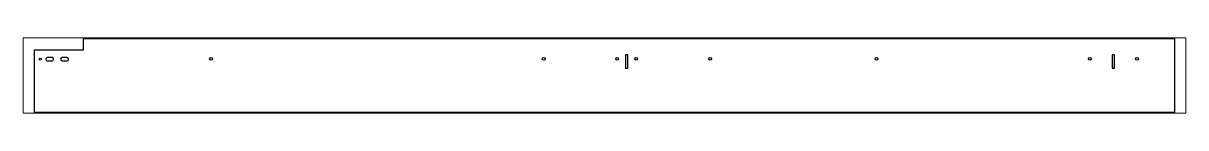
# Paper-space layout 'Layout1' of a CAD drawing. Header units: millimetres. Extents: x 0 to 257, y 89 to 106.
# The model-space entities are those that its viewports show. They can reach past a viewport. Long polylines and large blocks are cut down to what shows.
import ezdxf

# ---------------------------------------------------------------- set-up
doc = ezdxf.new("R2010")
doc.units = ezdxf.units.MM
doc.header["$LTSCALE"] = 25
doc.layers.add('3_Pezzi', color=7, linetype='Continuous')
doc.layers.add('5_Bulloni', color=7, linetype='Continuous')

msp = doc.modelspace()

# ---------------------------------------------------------------- linework, layer by layer
at = {"layer": '3_Pezzi', "color": 3, "linetype": 'Continuous'}
for p, q in [((155.6, 117.9), (3631, 118)), ((155.6, 82), (155.6, 117.9)), ((3631, 118), (3631, -118)), ((0, -118), (0, 82)), ((0, 82), (155.6, 82)), ((1890.2, 65.5), (1882.2, 65.5)), ((1882.2, 65.5), (1882.2, 23.5)), ((1890.2, 23.5), (1890.2, 65.5)), ((3440.7, 65.5), (3432.7, 65.5)), ((3432.7, 65.5), (3432.7, 23.5)), ((3440.7, 23.5), (3440.7, 65.5)), ((1882.2, 23.5), (1890.2, 23.5)), ((3432.7, 23.5), (3440.7, 23.5)), ((3631, -118), (0, -118))]:
    msp.add_line(p, q, dxfattribs=at)
at = {"layer": '5_Bulloni', "color": 4, "linetype": 'Continuous'}
for p, q in [((55.3, 57.3), (40.8, 57.3)), ((40.8, 46.8), (55.3, 46.8)), ((102.6, 57.3), (88.1, 57.3)), ((88.1, 46.8), (102.6, 46.8))]:
    msp.add_line(p, q, dxfattribs=at)
at = {"layer": '5_Bulloni', "color": 2, "linetype": 'Continuous'}
for centre, radius in [((18.1, 52), 3.25), ((561.9, 53.2), 4.5), ((561.9, 53.2), 4.5), ((1621.9, 53.2), 4.5), ((1621.9, 53.2), 4.5), ((1856.1, 53.2), 4.5), ((1856.1, 53.2), 4.5), ((1916.1, 53.2), 4.5), ((1916.1, 53.2), 4.5), ((2151.9, 53.2), 4.5), ((2151.9, 53.2), 4.5), ((2681.9, 53.2), 4.5), ((2681.9, 53.2), 4.5), ((3361.9, 53.1), 4.5), ((3361.9, 53.1), 4.5), ((3511.9, 53.1), 4.5), ((3511.9, 53.1), 4.5)]:
    msp.add_circle(centre, radius, dxfattribs=at)
at = {"layer": '5_Bulloni', "color": 4, "linetype": 'Continuous'}
for centre, start, end in [((40.8, 52), 90, 270), ((55.3, 52), 270, 90), ((88.1, 52), 90, 270), ((102.6, 52), 270, 90)]:
    msp.add_arc(centre, 5.25, start, end, dxfattribs=at)

psp = doc.layouts.get("Layout1")

# ---------------------------------------------------------------- viewports
at = {"layer": '0'}
psp.add_viewport(center=(128.5, 97.5), size=(257, 16.704), view_center_point=(1815.49, 0), view_height=240.72006, dxfattribs=at)

doc.saveas('drawing.dxf')
